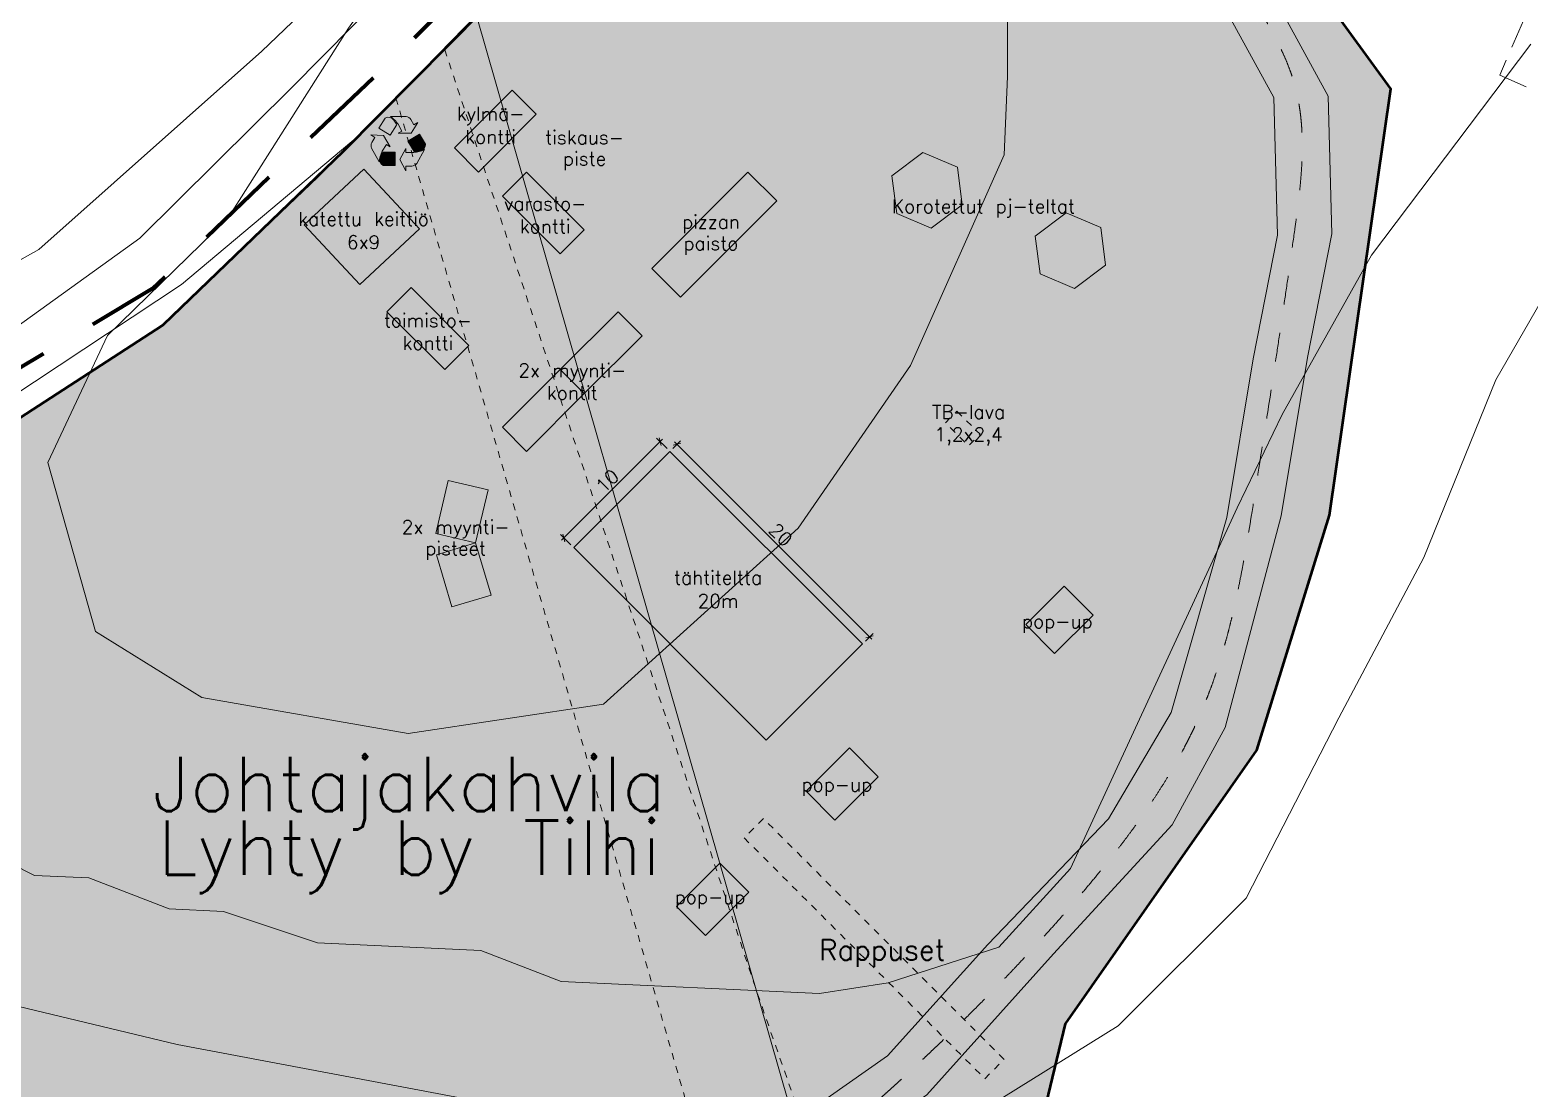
# Model space of a CAD drawing. Header units: millimetres. Extents: x 396621004 to 402046651, y 6785344214 to 6789799943.
# Drawn here: x 398680682 to 398790852, y 6787125306 to 6787203042 of the extents above; entities that cross this region are included whole.
import ezdxf

# ---------------------------------------------------------------- set-up
doc = ezdxf.new("R2010")
doc.units = ezdxf.units.MM
doc.header["$MEASUREMENT"] = 0
for name, pattern in [('Katkoviiva', [4233.333333, 2116.666667, -2116.666667]), ('Katkoviiva kopio', [1000, 500, -500]), ('Katkoviiva pitkä', [10583.333015, 6349.999905, -4233.333111]), ('Piiloviiva', [3175, 2116.666667, -1058.333333])]:
    doc.linetypes.add(name, pattern=pattern)
for name, color, linetype, lineweight in [('01 Ilmakuva - tiet_Kynä_nro__2', 8, 'Continuous', 15), ('02 Johtolinjat_Kynä_nro__101', 252, 'Continuous', 15), ('02 Korkeuskayrat_Kynä_nro__2', 8, 'Continuous', 15), ('02 Mittaviiva_Kynä_nro__1', 7, 'Continuous', 13), ('03 Alaleirit_Kynä_nro__1', 7, 'Continuous', 13), ('03 Alaleirit_Kynä_nro__19', 255, 'Continuous', 0), ('03 Alueiden rajat_Kynä_nro__1', 7, 'Continuous', 13), ('03 Alueiden rajat_Kynä_nro__19', 255, 'Continuous', 0), ('03 Reitit_Kynä_nro__120', 7, 'Continuous', 20)]:
    doc.layers.add(name, color=color, linetype=linetype, lineweight=lineweight)
for name, color, linetype, lineweight, true_color in [('01 Suurleirialueen rajat_Kynä_nro__213', 7, 'Continuous', 100, 0xdf0000), ('02 Tiet_Kynä_nro__102', 7, 'Continuous', 15, 0xcccccc), ('03 Alueiden rajat_Kynä_nro__182', 7, 'Continuous', 0, 0xbabdd2), ('03 Alueiden rajat_Kynä_nro__202', 7, 'Continuous', 50, 0x161857), ('03 Alueiden rajat_Kynä_nro__4', 7, 'Continuous', 20, 0x029e21)]:
    doc.layers.add(name, color=color, linetype=linetype, lineweight=lineweight, true_color=true_color)
doc.layers.add('02 Mittaviiva', color=7, linetype='Continuous')
doc.dimstyles.new('LUOTU_TYYLI__2', dxfattribs={"dimtxt": 1000, "dimasz": 380, "dimexe": 0.18, "dimexo": 300, "dimgap": 0, "dimtad": 1, "dimdec": 1, "dimlfac": 0.001, "dimzin": 0, "dimdsep": 46, "dimtxsty": 'Standard', "dimblk": 'ARROWHEAD_2', "dimblk1": 'ARROWHEAD_2', "dimblk2": 'ARROWHEAD_2', "dimcen": 0.09, "dimclrd": 7, "dimclre": 7, "dimclrt": 7, "dimadec": 0, "dimazin": 0, "dimtfac": 1, "dimtdec": 4, "dimtmove": 0, "dimatfit": 3, "dimfxl": 0, "dimtolj": 1, "dimtzin": 0, "dimarcsym": 0})

# ---------------------------------------------------------------- blocks, each defined once
blk = doc.blocks.new('*D250', base_point=(1245072125, 6788065564))
at = {"layer": '02 Mittaviiva_Kynä_nro__1', "color": 7, "linetype": 'Continuous', "lineweight": 13}
for p, q in [((398728465, 6787172895), (398727896, 6787172326)), ((398728479, 6787172704), (398727921, 6787172555)), ((398728200, 6787172630), (398728027, 6787172803)), ((398742342, 6787158488), (398728200, 6787172630)), ((398742607, 6787158753), (398742038, 6787158184)), ((398742063, 6787158413), (398742621, 6787158562)), ((398742515, 6787158315), (398742342, 6787158488))]:
    blk.add_line(p, q, dxfattribs=at)
at = {"layer": '02 Mittaviiva_Kynä_nro__1', "color": 7, "lineweight": 13, "insert": (398734863, 6787166250), "char_height": 1000, "attachment_point": 7, "rotation": 315}
blk.add_mtext('\\A1;{\\pql;\\Ftxt.shx;20}', dxfattribs=at)
blk = doc.blocks.new('ARROWHEAD_2')
at = {"color": 0, "linetype": 'Continuous', "lineweight": 0}
for p, q in [((0, 0), (-1, 0)), ((-0.38, -0.66), (0.38, 0.66))]:
    blk.add_line(p, q, dxfattribs=at)
blk = doc.blocks.new('*D251', base_point=(1245072125, 6788065564))
at = {"layer": '02 Mittaviiva_Kynä_nro__1', "color": 7, "linetype": 'Continuous', "lineweight": 13}
for p, q in [((398719900, 6787165756), (398726971, 6787172827)), ((398727472, 6787172326), (398726706, 6787173092)), ((398727046, 6787172548), (398726896, 6787173106)), ((398726971, 6787172827), (398727144, 6787173000)), ((398720401, 6787165255), (398719635, 6787166021)), ((398719727, 6787165583), (398719900, 6787165756)), ((398719825, 6787166035), (398719975, 6787165477))]:
    blk.add_line(p, q, dxfattribs=at)
at = {"layer": '02 Mittaviiva_Kynä_nro__1', "color": 7, "lineweight": 13, "insert": (398722837, 6787168976), "char_height": 1000, "attachment_point": 7, "rotation": 45}
blk.add_mtext('\\A1;{\\pql;\\Ftxt.shx;10}', dxfattribs=at)

msp = doc.modelspace()

# ---------------------------------------------------------------- hatches: boundary and pattern name
at = {"layer": '03 Alaleirit_Kynä_nro__19', "linetype": 'Continuous', "lineweight": 0}
for points in [[(398744349.19, 6787189583.78), (398743990.44, 6787192341.7), (398746255.07, 6787194045.79), (398748811.29, 6787192968.81), (398749143.35, 6787190207.41), (398746878.72, 6787188503.33)], [(398754872.15, 6787185150.27), (398754513.4, 6787187908.19), (398756778.03, 6787189612.28), (398759334.25, 6787188535.3), (398759666.31, 6787185773.9), (398757401.68, 6787184069.82)]]:
    msp.add_hatch(color=255, dxfattribs=at).paths.add_polyline_path(points)
at = {"layer": '03 Alueiden rajat_Kynä_nro__182', "linetype": 'Continuous', "lineweight": 0, "true_color": 0x5d5e69}
msp.add_hatch(color=251, dxfattribs=at).paths.add_polyline_path([(398666569.45, 6787168015.94), (398658757.04, 6787123820.66), (398669927.94, 6787124154.3), (398677280.39, 6787123515.59), (398681728.01, 6787123130.5), (398690827.2, 6787120946.68), (398692855.5, 6787120459.89), (398701885.52, 6787117669.25), (398712094.84, 6787111147.76), (398718909.48, 6787107006.81), (398720922.7, 6787101375.52), (398720935.37, 6787101117.88), (398721049.06, 6787098624.9), (398722312.59, 6787097114.55), (398725777.36, 6787098223.9), (398748689.77, 6787107966.01), (398750369.77, 6787108414.01), (398752223.78, 6787110462.01), (398752985.78, 6787111774.01), (398754255.78, 6787112594.02), (398754963.78, 6787113938.02), (398754963.78, 6787115170.02), (398754329.78, 6787117110.02), (398754537.78, 6787120946.03), (398756738.08, 6787130091.19), (398770791.8, 6787150178.07), (398776127, 6787167432.06), (398780631.44, 6787198712.33), (398771370.7, 6787211449.09), (398731301.36, 6787225905.84), (398723847.55, 6787214871.18), (398713964.09, 6787204497.21), (398703683.87, 6787194117.81), (398690436.11, 6787181378.85), (398678581.4, 6787173697.23)])
at = {"layer": '03 Alueiden rajat_Kynä_nro__19', "linetype": 'Continuous', "lineweight": 0}
for points in [[(398716091.71, 6787198626.86), (398717859.48, 6787196859.09), (398713616.84, 6787192616.45), (398711849.07, 6787194384.22)], [(398700814.36, 6787188735.04), (398705197.92, 6787192831.92), (398709294.8, 6787188448.36), (398704911.24, 6787184351.48)], [(398715384.6, 6787190848.68), (398717152.37, 6787192616.45), (398721395.01, 6787188373.81), (398719627.24, 6787186606.04)], [(398733415.83, 6787192616.45), (398735537.15, 6787190495.13), (398728466.08, 6787183424.06), (398726344.76, 6787185545.38)], [(398706899.32, 6787182363.4), (398708667.09, 6787184131.17), (398712909.73, 6787179888.53), (398711141.96, 6787178120.76)], [(398723869.89, 6787182363.4), (398725637.65, 6787180595.63), (398721395.01, 6787176352.99), (398719627.24, 6787178120.76)], [(398719627.24, 6787178120.76), (398721395.01, 6787176352.99), (398717152.37, 6787172110.35), (398715384.6, 6787173878.12)], [(398748766.12, 6787175061.13), (398750463.17, 6787173364.07), (398749614.65, 6787172515.54), (398747917.59, 6787174212.6)], [(398727684, 6787172113.87), (398741826.14, 6787157971.74), (398734755.07, 6787150900.67), (398720612.93, 6787165042.8)], [(398711405.07, 6787169974.88), (398714323.94, 6787169281.92), (398713400, 6787165390.1), (398710481.13, 6787166083.06)], [(398710526.52, 6787164528.05), (398713400, 6787165390.1), (398714549.39, 6787161558.79), (398711675.91, 6787160696.75)], [(398756644.27, 6787162220.23), (398758765.59, 6787160098.91), (398755937.16, 6787157270.48), (398753815.84, 6787159391.8)], [(398740859.63, 6787150344.27), (398742980.95, 6787148222.94), (398739798.97, 6787145040.96), (398737677.64, 6787147162.28)], [(398733132.46, 6787143739.09), (398750810.13, 6787126061.42), (398752224.34, 6787127475.63), (398734546.67, 6787145153.3)], [(398731348.81, 6787141886.42), (398733470.13, 6787139765.1), (398730288.15, 6787136583.12), (398728166.83, 6787138704.44)]]:
    msp.add_hatch(color=255, dxfattribs=at).paths.add_polyline_path(points)
at = {"layer": '03 Alueiden rajat_Kynä_nro__4', "linetype": 'Continuous', "lineweight": 20, "true_color": 0x029e21}
for points in [[(398707131.39, 6787195317.64), (398706303.51, 6787195843.39), (398706769.7, 6787196574.85, -0.395889763), (398707377.04, 6787196439.22, -0.090965243), (398707610.07, 6787196068.71)], [(398708874, 6787196093.25), (398709177.46, 6787196260.48), (398708666.61, 6787195462.74), (398707726.74, 6787195461.06), (398707996.9, 6787195609.93), (398707715.47, 6787196120.64, 0.104084401), (398707151.49, 6787196697.59), (398708305.68, 6787196697.59, -0.201195296), (398708664.8, 6787196472.88)], [(398706006.15, 6787195161.37), (398705710.46, 6787195341.99), (398706656.52, 6787195293.9), (398707124.01, 6787194478.54), (398706860.77, 6787194639.34), (398706556.8, 6787194141.71, 0.104084401), (398706335.41, 6787193365.87), (398705763.13, 6787194368.18, -0.201195296), (398705780.2, 6787194791.47)], [(398708291.7, 6787193044.08), (398708291.7, 6787192697.59), (398707839.56, 6787193530.01), (398708291.7, 6787194353.99), (398708291.7, 6787194045.53), (398708874.82, 6787194045.53, 0.104084401), (398709652.31, 6787194261.03), (398709095.27, 6787193250.16, -0.201195296), (398708725.15, 6787193044.08)], [(398708441.06, 6787194883.56), (398709277.66, 6787195395.32), (398709729.08, 6787194654.64, -0.395889763), (398709339.85, 6787194169.1, -0.090965243), (398708904.58, 6787194123.05)], [(398707497.1, 6787194075.88), (398707498.7, 6787193095.17), (398706631.3, 6787193095.17, -0.395889763), (398706419.26, 6787193680.23, -0.090965243), (398706606.47, 6787194075.88)]]:
    msp.add_hatch(color=104, dxfattribs=at).paths.add_polyline_path(points)

# ---------------------------------------------------------------- linework, layer by layer
at = {"layer": '01 Ilmakuva - tiet_Kynä_nro__2', "color": 8, "linetype": 'Continuous', "lineweight": 15, "flags": 128}
for points in [[(398830619.55, 6787521137.63), (398821771.27, 6787485560.19), (398813660.36, 6787444821.26), (398807761.51, 6787409981.18), (398801488.08, 6787384207.85), (398790075.77, 6787355012.08), (398770893.7, 6787318549.01), (398740846.43, 6787265090.68), (398726024.23, 6787234500.48), (398713922.88, 6787217013.92), (398697711.09, 6787201493.71), (398681333.58, 6787186941.26), (398661580.64, 6787175870.58), (398636510.53, 6787169050.04), (398619551.34, 6787166284.95), (398590375.93, 6787157851.39), (398467733.71, 6787134766.44)], [(398360910.07, 6787058984.02), (398369420.4, 6787077973.35), (398382376.78, 6787094691.28), (398405286.64, 6787112590.63), (398421755.53, 6787120015.85), (398448248.25, 6787124696.98), (398525722.76, 6787137159.38), (398605172.89, 6787151537.83), (398635797.76, 6787160273.14), (398668378.48, 6787168871.56), (398691812.24, 6787184350.18), (398704935.75, 6787195377.64), (398720218.57, 6787211062.09), (398732130.11, 6787229694.55), (398738224.64, 6787230275.01)]]:
    msp.add_lwpolyline(points, dxfattribs=at)
at = {"layer": '01 Ilmakuva - tiet_Kynä_nro__2', "color": 8, "linetype": 'Katkoviiva kopio', "lineweight": 15, "flags": 128}
for points in [[(398806436.84, 6786865777.59), (398773855.17, 6786982996.39), (398769488.58, 6787008669.84), (398755507.38, 6787070912.84), (398734034.25, 6787132535.22), (398711105.94, 6787201709.99)], [(398707555.15, 6787198065.88), (398733719.39, 6787107608.41), (398774084.74, 6786965551.86), (398801674.75, 6786861476.34)]]:
    msp.add_lwpolyline(points, dxfattribs=at)
at = {"layer": '01 Suurleirialueen rajat_Kynä_nro__213', "color": 12, "linetype": 'Katkoviiva pitkä', "lineweight": 100, "true_color": 0xdf0000, "flags": 128}
msp.add_lwpolyline([(398330494.03, 6787307321.49), (398263355.87, 6787242829.17), (398371405.31, 6787082871.69), (398378152.2, 6787092793.59), (398390058.47, 6787104302.99), (398406330.38, 6787112637.38), (398431413.52, 6787120763.59), (398481595.34, 6787023046.18), (398483711.74, 6787029131.63), (398489929.51, 6787033232.58), (398502629.52, 6787040905.8), (398515461.74, 6787046594.4), (398530278.51, 6787052282.63), (398547669.93, 6787057807.78), (398558914.74, 6787063099.4), (398572805.36, 6787067398.6), (398581735.11, 6787070375.22), (398593310.92, 6787075005.59), (398604224.92, 6787081620.4), (398614477.54, 6787085588.78), (398625722.11, 6787086581.4), (398632667.55, 6787088234.59), (398636636.11, 6787091211.22), (398641266.73, 6787096172.22), (398644243.11, 6787102125.22), (398650857.92, 6787111055.21), (398655818.91, 6787117669.77), (398660118.11, 6787122299.78), (398664748.11, 6787124284.22), (398676985.54, 6787123953.4), (398692198.92, 6787120646.4), (398703774.72, 6787115354.41), (398715680.91, 6787110393.41), (398721964.73, 6787104771.4), (398724610.72, 6787095180.03), (398731886.72, 6787089888.59), (398732878.91, 6787081950.78), (398732547.92, 6787076659.4), (398736185.92, 6787077320.59), (398740485.36, 6787073021.4), (398739162.54, 6787063761.02), (398731886.72, 6787054831.21), (398722956.91, 6787048216.41), (398712042.73, 6787040609.41), (398702120.73, 6787037964.03), (398697490.55, 6787028372.59), (398697490.55, 6787016135.78), (398698548.96, 6787001098.61), (398707015.51, 6786987340), (398709132.33, 6786968290.2), (398711248.91, 6786950298.38), (398719715.95, 6786930190.22), (398724871.34, 6786911865.03), (398722890.94, 6786901614.78), (398720774.11, 6786887856.42), (398727123.91, 6786871981.42), (398733474.31, 6786864573.4), (398751465.52, 6786861398.41), (398765223.94, 6786862456.58), (398776865.73, 6786855048.01), (398787448.92, 6786847639.99), (398795915.72, 6786838114.6), (398806499.33, 6786821181.19), (398813907.35, 6786798956.4), (398812849.13, 6786786256.2), (398808615.91, 6786774615.03), (398804382.76, 6786764031.41), (398799090.76, 6786749214.57), (398794857.55, 6786734397.8), (398785332.71, 6786716405.98), (398783215.76, 6786702647.62), (398777924.14, 6786675131.2), (398778982.31, 6786657139.62), (398784274.11, 6786645497.59), (398798032.35, 6786625389.38), (398820257.51, 6786609514.2), (398827665.72, 6786596814.18), (398837191.11, 6786588347.81), (398849890.75, 6786572472.81), (398864707.52, 6786552364.42), (398873174.5, 6786537547.58), (398879524.54, 6786537547.58), (398887990.91, 6786533314.43), (398886932.56, 6786523789.22), (398899632.76, 6786524847.39), (398905982.92, 6786518497.78), (398908099.55, 6786504739.42), (398915507.76, 6786503681), (398926091.31, 6786505797.4), (398933499.33, 6786504739.42), (398943024.72, 6786499447.18), (398959957.95, 6786494155.61), (398970541.14, 6786490980.81), (398979008.12, 6786493097.39), (398990649.91, 6786493097.39), (399002291.14, 6786492038.98), (399011816.53, 6786485689.18), (399028749.76, 6786484631.02), (399035099.74, 6786476163.98), (399042508.12, 6786462405.98), (399046741.52, 6786466639.2), (399054149.54, 6786474047.4), (399059441.72, 6786484631.02), (399064733.16, 6786501564.18), (399072141.36, 6786512147.37), (399082724.92, 6786518497.78), (399094366.52, 6786522730.99), (399100559.94, 6786527222.02), (399109182.93, 6786529080.6), (399122388.13, 6786534894.81), (399122941.35, 6786540722.39), (399121883.12, 6786548130.77), (399115533.33, 6786554480.99), (399110241.34, 6786567181.19), (399110241.34, 6786574589.39), (399113416.75, 6786579880.77), (399109182.93, 6786593639.2), (399107066.35, 6786608456.21), (399102833.14, 6786620098), (399100716.74, 6786630681), (399098599.92, 6786641264.38), (399103891.55, 6786649731.18), (399113416.75, 6786653964.57), (399118708.32, 6786665605.99), (399104949.71, 6786676189.61), (399091191.35, 6786697356.18), (399085899.72, 6786723814.79), (399086958.14, 6786750272.8), (399099658.33, 6786789431.19), (399118708.32, 6786819064.61), (399141991.34, 6786846581.58), (399150458.32, 6786860340), (399153633.31, 6786880448.4), (399154691.53, 6786902673.19), (399156808.11, 6786919606.6), (399163158.51, 6786937598.18), (399171625.13, 6786949240.21), (399188558.11, 6786961940.4), (399203375.13, 6786961940.4), (399216074.71, 6786955590), (399224541.51, 6786943948.58), (399229833.14, 6786922781.59), (399227716.56, 6786903731.42), (399220308.54, 6786894206.82), (399211841.56, 6786879389.99), (399198083.32, 6786868806.62), (399184325.14, 6786857164.83), (399174799.75, 6786847639.99), (399177974.92, 6786837056.43), (399183266.73, 6786828590), (399192791.51, 6786822239.78), (399207608.34, 6786819064.61), (399227716.56, 6786816947.97), (399244649.91, 6786822239.78), (399268991.52, 6786822239.78), (399289100.35, 6786820123.02), (399308150.34, 6786812715), (399314500.13, 6786804248.02), (399324025.34, 6786775673.19), (399326141.91, 6786754506.38), (399318733.71, 6786735456.21), (399307091.92, 6786703706.03), (399297566.72, 6786679364.42), (399296508.31, 6786653964.57), (399308150.34, 6786646556), (399316616.7, 6786641264.38), (399333550.12, 6786642322.79), (399354717.11, 6786645497.59), (399367416.94, 6786651847.63), (399395992.13, 6786677247.78), (399401283.51, 6786689947.97), (399412925.54, 6786733339.57), (399413983.71, 6786777789.83), (399410808.9, 6786816947.97), (399404458.56, 6786852931.43), (399395992.13, 6786900556.8), (399367416.94, 6786975698.4), (399350483.71, 6787037082.01), (399441500.74, 6787050840.43), (399455258.92, 6787223348.97), (399502033.89, 6787410016.96), (399490193.76, 6787413721.14), (399476964.57, 6787417359.16), (399463735.38, 6787420666.46), (399451498.37, 6787419343.54), (399441576.48, 6787412728.95), (399436284.8, 6787402145.59), (399432977.5, 6787392223.7), (399426362.91, 6787382632.53), (399422394.15, 6787371718.45), (399419748.31, 6787363119.47), (399416771.74, 6787355512.69), (399416110.28, 6787337322.55), (399415448.82, 6787319132.4), (399418425.39, 6787305241.75), (399418094.66, 6787292343.29), (399411480.06, 6787281429.2), (399400565.98, 6787268530.74), (399389651.89, 6787258278.12), (399381052.92, 6787250009.87), (399376942.14, 6787241340.8), (399371650.52, 6787233932.23), (399361067.14, 6787222290.81), (399349425.12, 6787219115.82), (399335666.75, 6787213823.83), (399321908.76, 6787219115.82), (399302858.71, 6787225465.8), (399290158.51, 6787236048.99), (399277458.32, 6787248748.82), (399270050.36, 6787258274.21), (399268688.56, 6787266894.73), (399264455.22, 6787276684.33), (399259692.71, 6787287796.86), (399257576.04, 6787298644.79), (399252813.53, 6787309492.73), (399251226.03, 6787322721.93), (399248051.02, 6787334363.62), (399248966.04, 6787356285.49), (399245658.74, 6787363230.82), (399247973.85, 6787378775.12), (399251281.15, 6787387043.37), (399259218.66, 6787397295.99), (399265171.8, 6787411517.37), (399268479.1, 6787424746.57), (399273109.32, 6787437314.3), (399280054.64, 6787445582.54), (399290307.27, 6787453850.79), (399301221.35, 6787456165.9), (399309489.6, 6787453520.06), (399318419.3, 6787449551.3), (399336609.44, 6787449551.3), (399342231.85, 6787454512.25), (399343224.04, 6787460796.12), (399343885.5, 6787468072.17), (399348184.99, 6787473694.58), (399352153.75, 6787478655.53), (399355130.31, 6787486262.31), (399360752.72, 6787495192.02), (399364390.75, 6787504121.72), (399369682.43, 6787513051.43), (399378612.13, 6787521319.68), (399386880.38, 6787528926.46), (399390849.14, 6787533887.41), (399394817.89, 6787534218.14), (399406062.71, 6787534218.14), (399417307.52, 6787534218.14), (399419291.9, 6787540171.28), (399419953.36, 6787551085.36), (399416315.33, 6787562330.17), (399410031.47, 6787571921.34), (399402424.68, 6787579858.85), (399390849.14, 6787583496.88), (399381257.97, 6787584489.07), (399375304.83, 6787581512.5), (399369682.43, 6787574897.91), (399363067.83, 6787569275.5), (399357114.69, 6787568614.04), (399349177.18, 6787573905.72), (399341901.12, 6787582173.96), (399335617.25, 6787592426.59), (399332640.69, 6787604332.86), (399333963.61, 6787620538.62), (399339337.97, 6787635041.13), (399342314.53, 6787648931.78), (399346283.29, 6787660507.32), (399350252.05, 6787669106.3), (399357858.84, 6787681012.57), (399364804.16, 6787691265.2), (399373733.87, 6787701517.82), (399380348.46, 6787710778.26), (399384978.68, 6787721030.88), (399385640.14, 6787731283.51), (399386301.6, 6787739551.75), (399391924.01, 6787749473.65), (399398869.33, 6787759064.81), (399408460.5, 6787768325.25), (399412098.53, 6787780231.52), (399408791.23, 6787794122.17), (399402798.4, 6787804454.17), (399395654.64, 6787816360.45), (399382954.62, 6787829060.47), (399368667.09, 6787829060.47), (399361920.2, 6787835410.49), (399351204.55, 6787846126.13), (399343267.04, 6787862398.04), (399342473.28, 6787878273.07), (399347235.79, 6787896529.36), (399357157.69, 6787913198.14), (399371048.34, 6787929470.05), (399386923.37, 6787946932.58), (399409148.42, 6787959235.73), (399427801.58, 6787958441.98), (399441824.52, 6787955663.85), (399435209.93, 6788003950.41), (399289318.39, 6788008712.92), (399206768.22, 6787976169.1), (399228199.51, 6787789637.48), (398842396.45, 6787856021.47), (398735589.51, 6787874399.42), (398517791.84, 6787911875.22), (398528573.64, 6788039933.81), (398768815.78, 6788048929.66), (398809032.53, 6788260596.75), (398899520.21, 6788317217.7), (398720379.3, 6788305223.23), (398571683.17, 6788341206.64), (398534112.26, 6788397827.58), (398294928.45, 6788248602.28), (398306503.99, 6787970154.23), (398468429.31, 6787857044.63), (398483753.13, 6787866128.67), (398514841.73, 6787881342.24), (398559820.99, 6787879357.87), (398575696.02, 6787851576.56), (398574373.1, 6787840993.21), (398565774.13, 6787824456.71), (398558498.07, 6787803951.46), (398557836.61, 6787710685.65), (398559820.99, 6787704732.52), (398571065.8, 6787690180.4), (398588925.21, 6787678274.13), (398612076.3, 6787664383.48), (398630597.17, 6787655123.04), (398633904.47, 6787624034.44), (398638534.69, 6787597576.05), (398642503.45, 6787573102.04), (398647133.66, 6787568471.83), (398655732.64, 6787562518.69), (398670946.21, 6787561195.77), (398691451.46, 6787557227.01), (398708649.41, 6787550612.42), (398725185.9, 6787537383.22), (398739076.56, 6787520846.73), (398743045.31, 6787501002.94), (398744368.23, 6787479174.77), (398815144.42, 6787413028.81), (398793316.25, 6787347544.3), (398754640.94, 6787279440.59), (398741901.13, 6787253553.2), (398724791.33, 6787218540.01), (398708704.72, 6787202241.19), (398689654.36, 6787184038), (398672297.73, 6787173666.6), (398653670.9, 6787166469.58), (398631445.93, 6787161601.6), (398627974.49, 6787171545.87), (398623211.98, 6787179086.51), (398621624.47, 6787189405.28), (398620036.97, 6787201311.56), (398620036.97, 6787215202.21), (398620433.85, 6787245364.77), (398623211.98, 6787254096.04), (398628768.24, 6787264017.93), (398600590.06, 6787346568.1), (398596224.42, 6787349346.23), (398587890.03, 6787351330.61), (398577174.38, 6787352918.11), (398484283.4, 6787336425.72)], close=True, dxfattribs=at)
at = {"layer": '02 Johtolinjat_Kynä_nro__101', "color": 252, "linetype": 'Continuous', "lineweight": 15, "flags": 128}
msp.add_lwpolyline([(399109272.78, 6786429771.88), (399058116.67, 6786493566.47), (399008780.05, 6786556000.75), (398959923.57, 6786617394.8), (398915278.85, 6786682579.71), (398870592.01, 6786747634.6), (398826410.59, 6786812369.41), (398809723.57, 6786868842.33), (398803961.88, 6786888316.78), (398783779.1, 6786958692.88), (398742419.56, 6787103335.97), (398703073.24, 6787240347.32), (398683303.21, 6787308612.94), (398655707.72, 6787374548.02)], dxfattribs=at)
at = {"layer": '02 Korkeuskayrat_Kynä_nro__2', "color": 8, "linetype": 'Continuous', "lineweight": 15, "flags": 128}
msp.add_lwpolyline([(398752468.83, 6787211650.75), (398752948.97, 6787217142.01), (398748770.9, 6787225073.82), (398738224.64, 6787230275.01), (398725412.45, 6787229054.73), (398714967.27, 6787218482.32), (398704075.64, 6787203168.81), (398695239.36, 6787189265.63), (398686377.8, 6787180623.65), (398681989.14, 6787171291.52), (398685484.91, 6787158878.68), (398693293.52, 6787154047.57), (398708447.45, 6787151406.97), (398722801.15, 6787153557.46), (398737095.88, 6787166480.42), (398745342.52, 6787178403.15), (398752241.39, 6787193886.69), (398752477.25, 6787199638)], close=True, dxfattribs=at)
for points in [[(398790922.25, 6787202008.55), (398779205.12, 6787186525), (398772660.03, 6787174812.33), (398769341.16, 6787167960.76), (398757110.2, 6787141484.7), (398751845.49, 6787135723.38), (398743708.36, 6787133092.78), (398738671.08, 6787132322.6), (398719692.87, 6787133192.8), (398713787.97, 6787135473.33), (398701801.29, 6787136023.45), (398694893.99, 6787138343.98), (398690901.24, 6787138524.02), (398684996.34, 6787140794.54), (398681003.59, 6787140984.59), (398661435.72, 6787150886.85)], [(398598848.88, 6787095974.29), (398618155.62, 6787116128.9), (398628137.5, 6787127481.5), (398637925.65, 6787134333.06), (398650948.43, 6787134533.11), (398671173.33, 6787133442.86), (398691490.88, 6787128581.75), (398713585.81, 6787124400.79), (398731713.25, 6787120889.99), (398747768.5, 6787121970.24), (398760614.38, 6787129952.06), (398770006.62, 6787139324.21), (398776812.84, 6787152557.23), (398783046.25, 6787164309.92), (398788344.65, 6787177352.91), (398794544.37, 6787188115.37)]]:
    msp.add_lwpolyline(points, dxfattribs=at)
at = {"layer": '02 Tiet_Kynä_nro__102', "color": 254, "linetype": 'Continuous', "lineweight": 15, "true_color": 0xcccccc, "flags": 128}
for points in [[(398430234.82, 6787127309.66), (398444441.76, 6787130056.92), (398462291.22, 6787133607.73), (398479298.33, 6787137228.56), (398496760.31, 6787139879.17), (398516757.78, 6787144090.13), (398534202.91, 6787146510.69), (398549062.02, 6787149391.34), (398563828.47, 6787152201.99), (398580675.53, 6787155752.8), (398599030.41, 6787159723.71), (398601035.21, 6787160153.81), (398614613.94, 6787162924.44), (398632084.35, 6787165655.07), (398650009.62, 6787169195.88), (398665332.03, 6787173886.95), (398677343.98, 6787179568.25), (398688743.74, 6787187768.78), (398699888.46, 6787198790.26), (398711208.49, 6787210260.75), (398721484.72, 6787221588.27), (398732050.6, 6787238222.74)], [(398429851.36, 6787121125.21), (398445679.18, 6787124185.91), (398463528.64, 6787127736.72), (398480535.75, 6787131357.55), (398497997.73, 6787134008.15), (398517995.2, 6787138219.12), (398535440.33, 6787140639.67), (398550299.44, 6787143520.33), (398565065.89, 6787146330.97), (398581912.95, 6787149881.79), (398600267.83, 6787153852.69), (398602272.63, 6787154282.79), (398615851.36, 6787157053.43), (398633321.77, 6787159784.05), (398651247.04, 6787163324.86), (398666569.45, 6787168015.94), (398678581.4, 6787173697.23), (398690436.11, 6787181378.85), (398701810.78, 6787192232.82), (398713182.16, 6787203676.48), (398723847.55, 6787214871.18), (398735325.59, 6787231863.33)], [(398762036.55, 6787219770.77), (398766145.69, 6787208858.45), (398772033.74, 6787198085.98), (398772294.87, 6787187983.67), (398770509.08, 6787178901.59), (398768588.51, 6787167268.93), (398764502.32, 6787152934.71), (398759893.45, 6787145132.78), (398751025.66, 6787135911.44), (398743663.36, 6787127729.39), (398735052.51, 6787121696.23), (398724526.45, 6787119720.84)], [(398766884.17, 6787217619.64), (398770144.35, 6787208961.81), (398776032.4, 6787198189.34), (398776293.53, 6787188087.03), (398774507.74, 6787179004.95), (398772587.18, 6787167372.29), (398768450.96, 6787151831.96), (398764560.34, 6787144688.05), (398755860.02, 6787135236.03), (398746557.14, 6787124887.46), (398736525.78, 6787117951.42), (398729145.6, 6787116517.87)]]:
    msp.add_lwpolyline(points, dxfattribs=at)
at = {"layer": '03 Alaleirit_Kynä_nro__1', "color": 7, "linetype": 'Continuous', "lineweight": 13, "flags": 128}
for points in [[(398744349.19, 6787189583.78), (398743990.44, 6787192341.7), (398746255.07, 6787194045.79), (398748811.29, 6787192968.81), (398749143.35, 6787190207.41), (398746878.72, 6787188503.33)], [(398754872.15, 6787185150.27), (398754513.4, 6787187908.19), (398756778.03, 6787189612.28), (398759334.25, 6787188535.3), (398759666.31, 6787185773.9), (398757401.68, 6787184069.82)]]:
    msp.add_lwpolyline(points, close=True, dxfattribs=at)
at = {"layer": '03 Alueiden rajat_Kynä_nro__1', "color": 7, "linetype": 'Continuous', "lineweight": 13, "flags": 128}
for points in [[(398716091.71, 6787198626.86), (398717859.48, 6787196859.09), (398713616.84, 6787192616.45), (398711849.07, 6787194384.22)], [(398700814.36, 6787188735.04), (398705197.92, 6787192831.92), (398709294.8, 6787188448.36), (398704911.24, 6787184351.48)], [(398715384.6, 6787190848.68), (398717152.37, 6787192616.45), (398721395.01, 6787188373.81), (398719627.24, 6787186606.04)], [(398733415.83, 6787192616.45), (398735537.15, 6787190495.13), (398728466.08, 6787183424.06), (398726344.76, 6787185545.38)], [(398706899.32, 6787182363.4), (398708667.09, 6787184131.17), (398712909.73, 6787179888.53), (398711141.96, 6787178120.76)], [(398723869.89, 6787182363.4), (398725637.65, 6787180595.63), (398721395.01, 6787176352.99), (398719627.24, 6787178120.76)], [(398719627.24, 6787178120.76), (398721395.01, 6787176352.99), (398717152.37, 6787172110.35), (398715384.6, 6787173878.12)], [(398727684, 6787172113.87), (398741826.14, 6787157971.74), (398734755.07, 6787150900.67), (398720612.93, 6787165042.8)], [(398711405.07, 6787169974.88), (398714323.94, 6787169281.92), (398713400, 6787165390.1), (398710481.13, 6787166083.06)], [(398710526.52, 6787164528.05), (398713400, 6787165390.1), (398714549.39, 6787161558.79), (398711675.91, 6787160696.75)], [(398756644.27, 6787162220.23), (398758765.59, 6787160098.91), (398755937.16, 6787157270.48), (398753815.84, 6787159391.8)], [(398740859.63, 6787150344.27), (398742980.95, 6787148222.94), (398739798.97, 6787145040.96), (398737677.64, 6787147162.28)], [(398731348.81, 6787141886.42), (398733470.13, 6787139765.1), (398730288.15, 6787136583.12), (398728166.83, 6787138704.44)]]:
    msp.add_lwpolyline(points, close=True, dxfattribs=at)
for points in [[(398707131.39, 6787195317.64), (398706303.51, 6787195843.39), (398706769.7, 6787196574.85, -0.395889763), (398707377.04, 6787196439.22, -0.090965243), (398707610.07, 6787196068.71)], [(398708874, 6787196093.25), (398709177.46, 6787196260.48), (398708666.61, 6787195462.74), (398707726.74, 6787195461.06), (398707996.9, 6787195609.93), (398707715.47, 6787196120.64, 0.104084401), (398707151.49, 6787196697.59), (398708305.68, 6787196697.59, -0.201195296), (398708664.8, 6787196472.88)], [(398706006.15, 6787195161.37), (398705710.46, 6787195341.99), (398706656.52, 6787195293.9), (398707124.01, 6787194478.54), (398706860.77, 6787194639.34), (398706556.8, 6787194141.71, 0.104084401), (398706335.41, 6787193365.87), (398705763.13, 6787194368.18, -0.201195296), (398705780.2, 6787194791.47)], [(398708291.7, 6787193044.08), (398708291.7, 6787192697.59), (398707839.56, 6787193530.01), (398708291.7, 6787194353.99), (398708291.7, 6787194045.53), (398708874.82, 6787194045.53, 0.104084401), (398709652.31, 6787194261.03), (398709095.27, 6787193250.16, -0.201195296), (398708725.15, 6787193044.08)], [(398708441.06, 6787194883.56), (398709277.66, 6787195395.32), (398709729.08, 6787194654.64, -0.395889763), (398709339.85, 6787194169.1, -0.090965243), (398708904.58, 6787194123.05)], [(398707497.1, 6787194075.88), (398707498.7, 6787193095.17), (398706631.3, 6787193095.17, -0.395889763), (398706419.26, 6787193680.23, -0.090965243), (398706606.47, 6787194075.88)]]:
    msp.add_lwpolyline(points, format="xyb", close=True, dxfattribs=at)
at = {"layer": '03 Alueiden rajat_Kynä_nro__1', "color": 7, "linetype": 'Katkoviiva kopio', "lineweight": 13, "flags": 128}
for points in [[(398748766.12, 6787175061.13), (398750463.17, 6787173364.07), (398749614.65, 6787172515.54), (398747917.59, 6787174212.6)], [(398733132.46, 6787143739.09), (398750810.13, 6787126061.42), (398752224.34, 6787127475.63), (398734546.67, 6787145153.3)]]:
    msp.add_lwpolyline(points, close=True, dxfattribs=at)
at = {"layer": '03 Alueiden rajat_Kynä_nro__202', "color": 168, "linetype": 'Continuous', "lineweight": 50, "true_color": 0x161857, "flags": 128}
msp.add_lwpolyline([(398754537.78, 6787120946.03), (398756738.08, 6787130091.19), (398770791.8, 6787150178.07), (398776127, 6787167432.06), (398780631.44, 6787198712.33), (398771370.7, 6787211449.09), (398731301.36, 6787225905.84), (398723847.55, 6787214871.18), (398713964.09, 6787204497.21), (398703683.87, 6787194117.81), (398690436.11, 6787181378.85), (398678581.4, 6787173697.23), (398666569.45, 6787168015.94), (398658757.04, 6787123820.66)], dxfattribs=at)
at = {"layer": '03 Reitit_Kynä_nro__120', "color": 7, "linetype": 'Piiloviiva', "lineweight": 20, "flags": 128}
msp.add_lwpolyline([(398788631.03, 6787199715.36), (398805147.25, 6787192558.92), (398808327.88, 6787199899.46), (398791811.67, 6787207055.9)], close=True, dxfattribs=at)
at = {"layer": '03 Reitit_Kynä_nro__120', "color": 7, "linetype": 'Katkoviiva', "lineweight": 20}
for points, knots in [([(398734598.31, 6787234591.93), (398734598.31, 6787234591.93), (398740347.02, 6787232120.93), (398746007.81, 6787229457.66), (398753290.01, 6787226031.54), (398760438.29, 6787222325.05), (398767799.94, 6787219075.02), (398776658.88, 6787215163.96), (398785728.79, 6787211746.73), (398794840.44, 6787208464.19), (398805617.28, 6787204581.76), (398816534.62, 6787200904.87), (398826330.64, 6787195000.99), (398830207.41, 6787192664.53), (398833758.75, 6787189854.21), (398837283.75, 6787187014.35), (398842618.86, 6787182716.19), (398847825.06, 6787178247.74), (398852458.37, 6787173208.86), (398854690.67, 6787170781.16), (398856698.91, 6787168160.11), (398858733.59, 6787165564.5), (398862854.5, 6787160307.53), (398866876.99, 6787154963.86), (398871398.13, 6787150047.59), (398875845.24, 6787145211.81), (398880646.53, 6787140708.7), (398884861.33, 6787135671.63), (398888820.93, 6787130939.55), (398892155.37, 6787125722.79), (398895928.54, 6787120839.29), (398901284.13, 6787113907.7), (398907485.36, 6787107694.53), (398913385.07, 6787101214.86), (398919271.43, 6787094749.84), (398924845.76, 6787087922.26), (398931865.83, 6787082734.1), (398934708.32, 6787080633.36), (398937806.11, 6787078928.28), (398940944.42, 6787077300.84), (398950464.07, 6787072364.22), (398960308.81, 6787068060.14), (398970417.03, 6787064490.85), (398979209.52, 6787061386.15), (398988262.8, 6787059105.24), (398997313.29, 6787056854.75), (399005262.53, 6787054878.1), (399013233.27, 6787052984.08), (399021136.31, 6787050830.54), (399029399.16, 6787048578.96), (399037599.48, 6787046106.99), (399045780.82, 6787043574.1), (399061881.25, 6787038589.51), (399077945.85, 6787033470.93), (399094248.34, 6787029198.14), (399106360.03, 6787026023.74), (399118612.31, 6787023425.43), (399130804.36, 6787020572.57), (399142929.5, 6787017735.36), (399155001.43, 6787014659.9), (399167226.53, 6787012296.63), (399173462.21, 6787011091.19), (399179740.35, 6787010116.39), (399185980.67, 6787008934.88), (399192159.75, 6787007764.97), (399204360.61, 6787005258.07), (399204360.61, 6787005258.07)], [0, 0, 0, 0, 1, 1, 1, 2, 2, 2, 3, 3, 3, 4, 4, 4, 5, 5, 5, 6, 6, 6, 7, 7, 7, 8, 8, 8, 9, 9, 9, 10, 10, 10, 11, 11, 11, 12, 12, 12, 13, 13, 13, 14, 14, 14, 15, 15, 15, 16, 16, 16, 17, 17, 17, 18, 18, 18, 19, 19, 19, 20, 20, 20, 21, 21, 21, 22, 22, 22, 22]), ([(398763851.77, 6787220866.2), (398763851.77, 6787220866.2), (398764452.09, 6787218966.89), (398765110.93, 6787217087.12), (398766349.44, 6787213553.49), (398767824.55, 6787210104.7), (398769645.52, 6787206835.01), (398771083.93, 6787204252.23), (398772817.76, 6787201794.93), (398773588.64, 6787198948.77), (398774507.16, 6787195557.51), (398774074.93, 6787191998.6), (398773588.64, 6787188499.5), (398772797.06, 6787182803.68), (398771932.57, 6787177120.94), (398771027.28, 6787171441.62), (398770052.07, 6787165323.74), (398769246.88, 6787159121.68), (398766885.33, 6787153405.73), (398765037.29, 6787148932.67), (398762264.37, 6787144933.69), (398759196.25, 6787141182.05), (398750334.45, 6787130346.02), (398739422.92, 6787121408.72), (398739422.92, 6787121408.72)], [0, 0, 0, 0, 1, 1, 1, 2, 2, 2, 3, 3, 3, 4, 4, 4, 5, 5, 5, 6, 6, 6, 7, 7, 7, 8, 8, 8, 8])]:
    msp.add_open_spline(points, degree=3, knots=knots, dxfattribs=at)

# ---------------------------------------------------------------- texts
at = {"layer": '03 Alaleirit_Kynä_nro__1', "color": 7, "linetype": 'Continuous', "lineweight": 13, "char_height": 1000, "attachment_point": 2}
for s, insert, line_spacing_factor in [('\\A1;{\\pqc;\\Ftxt.shx;kylmä-\\P\\pqc;\\Ftxt.shx;kontti}', (398714510.28, 6787197401.88), 1.021442), ('\\A1;{\\pqc;\\Ftxt.shx;tiskaus-\\P\\pqc;\\Ftxt.shx;piste}', (398721410.48, 6787195659.3), 0.937812), ('\\A1;{\\pqc;\\Ftxt.shx;varasto-\\P\\pqc;\\Ftxt.shx;kontti}', (398718515.68, 6787190798.6), 1.001697), ('\\A1;{\\pqc;\\Ftxt.shx;katettu keittiö\\P\\pqc;\\Ftxt.shx;6x9}', (398705185.1, 6787189676.17), 1.025211), ('\\A1;{\\pqc;\\Ftxt.shx;pizzan\\P\\pqc;\\Ftxt.shx;paisto}', (398730693.05, 6787189459.85), 0.946628), ('\\A1;{\\pqc;\\Ftxt.shx;toimisto-\\P\\pqc;\\Ftxt.shx;kontti}', (398709907.73, 6787182221.24), 0.991779), ('\\A1;{\\pqc;\\Ftxt.shx;2x myynti-\\P\\pqc;\\Ftxt.shx;kontit}', (398720511.13, 6787178561.58), 0.991779), ('\\A1;{\\pqc;\\Ftxt.shx;TB-lava\\P\\pqc;\\Ftxt.shx;1,2x2,4}', (398749614.65, 6787175506.72), 0.99249), ('\\A1;{\\pqc;\\Ftxt.shx;2x myynti-\\P\\pqc;\\Ftxt.shx;pisteet}', (398711940.56, 6787167061.28), 0.946628), ('\\A1;{\\pqc;\\Ftxt.shx;tähtiteltta\\P\\pqc;\\Ftxt.shx;20m}', (398731214.75, 6787163349.78), 1.027827)]:
    msp.add_mtext(s, dxfattribs=dict(at, insert=insert, line_spacing_factor=line_spacing_factor))
at = {"layer": '03 Alaleirit_Kynä_nro__1', "color": 7, "linetype": 'Continuous', "lineweight": 13, "attachment_point": 2}
for s, insert, char_height in [('\\A1;{\\pqc;\\Ftxt.shx;Korotettut pj-teltat}', (398750705.47, 6787190602.98), 1000), ('\\A1;{\\pqc;\\Ftxt.shx;pop-up}', (398756127.94, 6787160136.18), 1000), ('\\A1;{\\pqc;\\Ftxt.shx;pop-up}', (398739940.45, 6787148152.11), 1000), ('\\A1;{\\pqc;\\Ftxt.shx;pop-up}', (398730633.79, 6787139898.43), 1000), ('\\A1;{\\pqc;\\Ftxt.shx;Rappuset}', (398743266.39, 6787136270.64), 1500)]:
    msp.add_mtext(s, dxfattribs=dict(at, insert=insert, char_height=char_height))
at = {"layer": '03 Alueiden rajat_Kynä_nro__1', "color": 7, "linetype": 'Continuous', "lineweight": 13, "insert": (398708541.28, 6787149697.26), "char_height": 4000, "width": 51925.2014, "attachment_point": 2, "line_spacing_factor": 0.700787}
msp.add_mtext('\\A1;{\\pqc;\\Ftxt.shx;Johtajakahvila Lyhty by Tilhi}', dxfattribs=at)

# ---------------------------------------------------------------- dimensions: what is measured, and where the dimension line sits
at = {"layer": '02 Mittaviiva', "color": 7, "linetype": 'Continuous', "lineweight": 13}
for base, p1, angle, picture, middle, turn in [((398726970.86, 6787172827.01), (398720612.93, 6787165042.8), 45, '*D251', (398723038.68, 6787169884.78), 45), ((398728199.81, 6787172629.68), (398741826.14, 6787157971.74), 135, '*D250', (398735771.34, 6787166048.09), 315)]:
    dim = msp.add_linear_dim(base=base, p1=p1, p2=(398727684, 6787172113.87), angle=angle, dimstyle='LUOTU_TYYLI__2', dxfattribs=at)
    dim.commit()
    dim.dimension.update_dxf_attribs({"geometry": picture, "text_midpoint": middle, "dimtype": 160, "text_rotation": turn})

doc.saveas('drawing.dxf')
